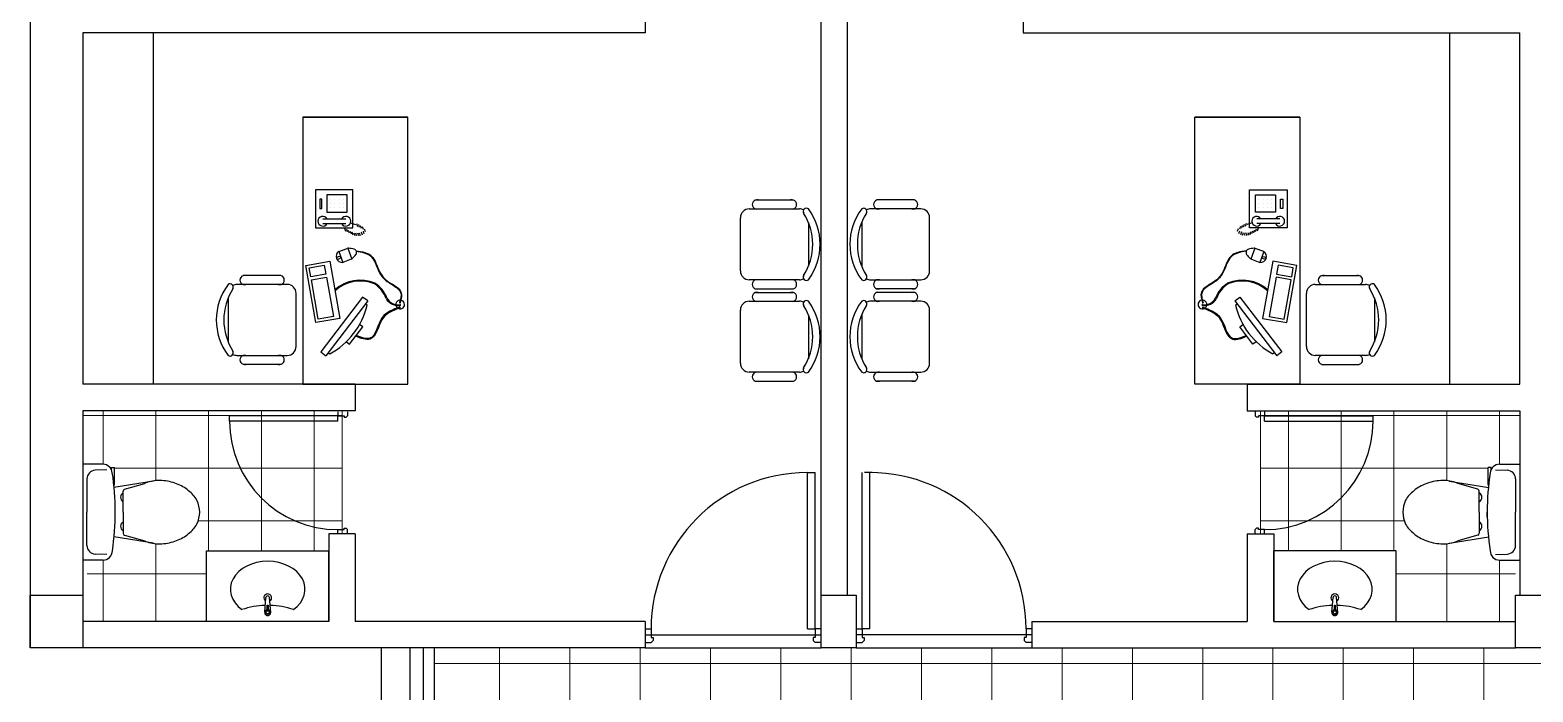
# Model space of a CAD drawing. Header units: millimetres. Extents: x 332.9 to 379.4, y 167.7 to 192.7.
# Drawn here: x 332.99 to 341.54, y 178.2 to 181.96 of the extents above; entities that cross this region are included whole.
import ezdxf

# ---------------------------------------------------------------- set-up
doc = ezdxf.new("R2010")
doc.units = ezdxf.units.MM
doc.layers.add('PAVIMENTAZIONE - flooring', color=250, linetype='Continuous', lineweight=5)

msp = doc.modelspace()

# ---------------------------------------------------------------- hatches: boundary and pattern name
at = {"layer": 'PAVIMENTAZIONE - flooring', "linetype": 'Continuous'}
h = msp.add_hatch(dxfattribs=at)
h.set_pattern_fill('_USER', color=251, scale=0.3, style=0, double=1, pattern_type=0)
h.set_pattern_definition([(180, (308.80333, 275.76974), (0, -0.3), []), (270, (308.80333, 275.76974), (0.3, 0), [])])
h.paths.add_polyline_path([(333.9367, 179.1522, -0.110468), (333.8894, 179.0978, -0.091357), (333.8213, 179.0589, -0.083251), (333.7374, 179.0399, -0.069464), (333.6681, 179.0471), (333.4654, 179.0785, -0.013532), (333.4555, 179.0003, -0.414361), (333.4026, 178.9474), (333.3124, 178.9474), (333.3124, 178.5974), (333.9913, 178.5974), (333.9913, 179.0005), (334.6874, 179.0005), (334.6874, 179.0974), (334.7624, 179.0974), (334.7624, 179.7974), (333.2874, 179.7974), (333.2874, 179.4924), (333.4026, 179.4924, -0.294145), (333.4508, 179.4614), (333.4508, 179.4737), (333.4672, 179.4737), (333.4672, 179.3777, 0.026908), (333.4646, 179.3724, -0.001904), (333.4657, 179.3614), (333.6608, 179.3916, -0.077173), (333.7374, 179.3999, -0.083251), (333.8213, 179.3809, -0.091357), (333.8894, 179.3421, -0.110468), (333.9367, 179.2877, -0.114706), (333.9524, 179.2199, -0.114706)])
h = msp.add_hatch(dxfattribs=at)
h.set_pattern_fill('_USER', color=251, scale=0.3, style=0, double=1, pattern_type=0)
h.set_pattern_definition([(7e-15, (365.94652, 275.76974), (0, -0.3), []), (270, (365.94652, 275.76974), (-0.3, 0), [])])
h.paths.add_polyline_path([(340.8132, 179.1522, 0.110468), (340.8604, 179.0978, 0.091357), (340.9286, 179.0589, 0.083251), (341.0125, 179.0399, 0.069464), (341.0817, 179.0471), (341.2845, 179.0785, 0.013532), (341.2943, 179.0003, 0.414361), (341.3472, 178.9474), (341.4374, 178.9474), (341.4374, 178.5974), (340.7585, 178.5974), (340.7585, 179.0005), (340.0624, 179.0005), (340.0624, 179.0974), (339.9874, 179.0974), (339.9874, 179.7974), (341.4624, 179.7974), (341.4624, 179.4924), (341.3472, 179.4924, 0.294145), (341.2991, 179.4614), (341.2991, 179.4737), (341.2827, 179.4737), (341.2827, 179.3777, -0.026908), (341.2853, 179.3724, 0.001904), (341.2841, 179.3614), (341.0891, 179.3916, 0.077173), (341.0125, 179.3999, 0.083251), (340.9286, 179.3809, 0.091357), (340.8604, 179.3421, 0.110468), (340.8132, 179.2877, 0.114706), (340.7974, 179.2199, 0.114706)])
h = msp.add_hatch(dxfattribs=at)
h.set_pattern_fill('_USER', color=251, scale=0.4, angle=90, style=0, double=1, pattern_type=0)
h.set_pattern_definition([(90, (125.25827, 11.9578), (-0.4, 0), []), (180, (125.25827, 11.9578), (0, -0.4), [])])
h.paths.add_polyline_path([(354.21, 178.4474), (335.2874, 178.4474), (335.2874, 176.4474), (336.1663, 176.4474, -0.403471), (336.9213, 177.1752), (336.9591, 177.1752), (336.9591, 176.4474), (354.21, 176.4474)])
h.paths.add_polyline_path([(336.9213, 177.1752, 0.403471), (336.1663, 176.4474), (336.9213, 176.4474)], flags=17)

# ---------------------------------------------------------------- linework, layer by layer
at = {"linetype": 'Continuous'}
for p, q in [((332.9874, 187.1349), (332.9874, 178.4474)), ((337.4874, 178.7474), (337.4874, 186.8349)), ((337.6374, 178.7474), (337.6374, 186.8349)), ((336.4874, 182.0974), (336.4874, 181.9474)), ((338.6374, 182.0974), (338.6374, 181.9474)), ((333.2874, 181.9474), (333.2874, 179.9474)), ((336.4874, 181.9474), (333.2874, 181.9474)), ((338.6374, 181.9474), (341.4624, 181.9474)), ((341.4624, 179.9474), (341.4624, 181.9474)), ((334.8374, 179.9474), (333.2874, 179.9474)), ((334.8374, 179.9474), (334.8374, 179.7974)), ((339.9124, 179.9474), (339.9124, 179.7974)), ((339.9124, 179.9474), (341.4624, 179.9474)), ((334.8374, 179.7974), (333.2874, 179.7974)), ((333.2874, 179.7974), (333.2874, 178.5974)), ((334.1221, 179.7375), (334.1221, 179.7683)), ((334.7391, 179.7683), (334.1221, 179.7683)), ((334.7391, 179.7375), (334.1221, 179.7375)), ((334.7391, 179.7915), (334.7391, 179.7683)), ((334.7391, 179.7375), (334.7391, 179.7683)), ((334.7391, 179.7683), (334.7738, 179.7683)), ((334.7738, 179.7683), (334.7738, 179.7606)), ((334.7738, 179.7606), (334.7853, 179.7606)), ((334.793, 179.7683), (334.7853, 179.7606)), ((334.793, 179.7915), (334.793, 179.7683)), ((339.9124, 179.7974), (341.4624, 179.7974)), ((339.9568, 179.7915), (339.9568, 179.7683)), ((339.9568, 179.7683), (339.9645, 179.7606)), ((339.9761, 179.7606), (339.9645, 179.7606)), ((339.9761, 179.7683), (339.9761, 179.7606)), ((340.0108, 179.7683), (339.9761, 179.7683)), ((340.0108, 179.7915), (340.0108, 179.7683)), ((340.0108, 179.7375), (340.0108, 179.7683)), ((340.0108, 179.7683), (340.6277, 179.7683)), ((340.0108, 179.7375), (340.6277, 179.7375)), ((340.6277, 179.7375), (340.6277, 179.7683)), ((341.4624, 179.7974), (341.4624, 178.7474)), ((333.4026, 179.4924), (333.2874, 179.4924)), ((333.2874, 179.4924), (333.2874, 178.9474)), ((333.4508, 179.4737), (333.4672, 179.4737)), ((333.4508, 179.4614), (333.4508, 179.4737)), ((333.4672, 179.3777), (333.4672, 179.4737)), ((341.2991, 179.4737), (341.2827, 179.4737)), ((341.2827, 179.3777), (341.2827, 179.4737)), ((341.2991, 179.4614), (341.2991, 179.4737)), ((341.3472, 179.4924), (341.4624, 179.4924)), ((341.4624, 179.4924), (341.4624, 178.9474)), ((333.3111, 179.4088), (333.3111, 179.2199)), ((333.4246, 179.4614), (333.3583, 179.4583)), ((333.6893, 179.396), (333.4638, 179.3611)), ((333.5256, 179.3511), (333.64, 179.3838)), ((337.4096, 179.4452), (337.4541, 179.4452)), ((337.4096, 178.5563), (337.4096, 179.4452)), ((337.4541, 178.5563), (337.4541, 179.4452)), ((337.7208, 178.5563), (337.7208, 179.4452)), ((337.7791, 179.4452), (337.7347, 179.4452)), ((337.7652, 178.5563), (337.7652, 179.4452)), ((341.0605, 179.396), (341.2861, 179.3611)), ((341.2242, 179.3511), (341.1098, 179.3838)), ((341.3253, 179.4614), (341.3916, 179.4583)), ((341.4387, 179.4088), (341.4387, 179.2199)), ((333.5174, 179.2199), (333.5174, 179.3386)), ((341.2324, 179.2199), (341.2324, 179.3386)), ((333.3111, 179.031), (333.3111, 179.2199)), ((333.4724, 179.1925), (333.4724, 179.2199)), ((333.5174, 179.2199), (333.5174, 179.1013)), ((341.2324, 179.2199), (341.2324, 179.1013)), ((341.2774, 179.1925), (341.2774, 179.2199)), ((341.4387, 179.031), (341.4387, 179.2199)), ((334.7738, 179.1283), (334.7853, 179.1283)), ((334.7738, 179.1206), (334.7738, 179.1283)), ((334.793, 179.1206), (334.7853, 179.1283)), ((339.9568, 179.1206), (339.9645, 179.1283)), ((339.9761, 179.1283), (339.9645, 179.1283)), ((339.9761, 179.1206), (339.9761, 179.1283)), ((333.6893, 179.0438), (333.4635, 179.0788)), ((333.5256, 179.0888), (333.64, 179.057)), ((334.6874, 179.0974), (334.6874, 178.5974)), ((334.8374, 179.0974), (334.6874, 179.0974)), ((334.7391, 179.1206), (334.7738, 179.1206)), ((334.7391, 179.0974), (334.7391, 179.1206)), ((334.793, 179.0974), (334.793, 179.1206)), ((334.8374, 179.0974), (334.8374, 178.5974)), ((339.9124, 179.0974), (340.0624, 179.0974)), ((339.9124, 179.0974), (339.9124, 178.5974)), ((339.9568, 179.0974), (339.9568, 179.1206)), ((340.0108, 179.1206), (339.9761, 179.1206)), ((340.0108, 179.0974), (340.0108, 179.1206)), ((340.0624, 179.0974), (340.0624, 178.5974)), ((341.0605, 179.0438), (341.2864, 179.0788)), ((341.2242, 179.0888), (341.1098, 179.057)), ((333.4246, 178.9784), (333.3583, 178.9816)), ((333.9913, 179.0005), (334.6874, 179.0005)), ((333.9913, 178.5974), (333.9913, 179.0005)), ((334.6874, 178.5974), (334.6874, 179.0005)), ((340.7585, 179.0005), (340.0624, 179.0005)), ((340.0624, 178.5974), (340.0624, 179.0005)), ((340.7585, 178.5974), (340.7585, 179.0005)), ((341.3253, 178.9784), (341.3916, 178.9816)), ((333.4026, 178.9474), (333.2874, 178.9474)), ((341.3472, 178.9474), (341.4624, 178.9474)), ((334.3225, 178.6505), (334.3292, 178.7338)), ((334.3564, 178.6498), (334.3496, 178.7338)), ((340.3935, 178.6505), (340.4003, 178.7338)), ((340.4275, 178.6498), (340.4207, 178.7338)), ((334.6874, 178.5974), (333.2874, 178.5974)), ((336.4874, 178.5974), (334.8374, 178.5974)), ((336.4874, 178.5974), (336.4874, 178.4474)), ((336.4874, 178.5563), (336.5208, 178.5563)), ((336.5208, 178.5563), (336.5208, 178.5063)), ((337.4096, 178.5563), (337.4541, 178.5563)), ((337.4541, 178.5563), (337.4541, 178.5063)), ((337.4874, 178.5563), (337.4541, 178.5563)), ((337.6874, 178.5563), (337.7208, 178.5563)), ((337.7652, 178.5563), (337.7208, 178.5563)), ((337.7208, 178.5563), (337.7208, 178.5063)), ((338.6541, 178.5563), (338.6541, 178.5063)), ((338.6874, 178.5563), (338.6541, 178.5563)), ((338.6874, 178.5974), (339.9124, 178.5974)), ((338.6874, 178.5974), (338.6874, 178.4474)), ((340.0624, 178.5974), (341.4374, 178.5974)), ((336.4874, 178.4474), (332.9874, 178.4474)), ((334.9874, 176.4474), (334.9874, 178.4474)), ((335.1499, 176.4474), (335.1499, 178.4474)), ((335.2249, 176.4474), (335.2249, 178.4474)), ((335.2874, 176.4474), (335.2874, 178.4474)), ((336.4874, 178.5224), (337.4874, 178.5224)), ((336.4874, 178.4785), (336.5208, 178.4785)), ((336.4874, 178.4474), (337.4874, 178.4474)), ((336.5208, 178.5063), (336.5319, 178.5063)), ((336.5208, 178.4785), (336.5319, 178.4897)), ((336.5319, 178.5063), (336.5319, 178.4897)), ((337.443, 178.5063), (337.443, 178.4897)), ((337.4541, 178.5063), (337.443, 178.5063)), ((337.4541, 178.4785), (337.443, 178.4897)), ((337.4874, 178.4785), (337.4541, 178.4785)), ((338.6874, 178.5224), (337.6874, 178.5224)), ((337.6874, 178.4785), (337.7208, 178.4785)), ((337.6874, 178.4474), (338.6874, 178.4474)), ((337.7208, 178.5063), (337.7319, 178.5063)), ((337.7208, 178.4785), (337.7319, 178.4897)), ((337.7319, 178.5063), (337.7319, 178.4897)), ((338.643, 178.5063), (338.643, 178.4897)), ((338.6541, 178.5063), (338.643, 178.5063)), ((338.6541, 178.4785), (338.643, 178.4897)), ((338.6874, 178.4785), (338.6541, 178.4785)), ((338.6874, 178.4474), (341.4374, 178.4474))]:
    msp.add_line(p, q, dxfattribs=at)
at = {"linetype": 'Continuous', "ltscale": 0.8}
for p, q in [((333.6874, 181.9474), (333.6874, 179.9474)), ((341.0624, 181.9474), (341.0624, 179.9474)), ((334.5388, 181.4673), (335.1361, 181.4673)), ((335.1361, 181.4673), (334.5388, 181.4673)), ((334.5388, 181.4673), (334.5388, 179.9474)), ((335.1361, 179.9474), (335.1361, 181.4673)), ((340.2111, 181.4673), (339.6138, 181.4673)), ((339.6138, 181.4673), (340.2111, 181.4673)), ((339.6138, 179.9474), (339.6138, 181.4673)), ((340.2111, 181.4673), (340.2111, 179.9474)), ((334.8245, 181.0535), (334.6116, 181.0535)), ((334.6116, 181.0535), (334.6116, 180.8379)), ((334.7915, 181.0256), (334.6766, 181.0256)), ((334.6766, 181.0256), (334.6766, 180.9271)), ((334.7915, 180.9271), (334.7915, 181.0256)), ((334.8245, 180.8379), (334.8245, 181.0535)), ((339.9254, 180.8379), (339.9254, 181.0535)), ((339.9254, 181.0535), (340.1383, 181.0535)), ((339.9583, 180.9271), (339.9583, 181.0256)), ((339.9583, 181.0256), (340.0732, 181.0256)), ((340.0732, 181.0256), (340.0732, 180.9271)), ((340.1383, 181.0535), (340.1383, 180.8379)), ((334.6479, 181.001), (334.6356, 181.001)), ((334.6356, 181.001), (334.6356, 180.9476)), ((334.6356, 180.9476), (334.6479, 180.9476)), ((334.6479, 180.9476), (334.6479, 181.001)), ((334.6766, 180.9271), (334.7915, 180.9271)), ((334.6971, 181.001), (334.6971, 181.001)), ((334.6971, 180.9764), (334.6971, 180.9764)), ((334.6971, 180.9518), (334.6971, 180.9518)), ((334.7218, 181.001), (334.7218, 181.001)), ((334.7218, 180.9764), (334.7218, 180.9764)), ((334.7218, 180.9518), (334.7218, 180.9518)), ((334.7464, 181.001), (334.7464, 181.001)), ((334.7464, 180.9764), (334.7464, 180.9764)), ((334.7464, 180.9518), (334.7464, 180.9518)), ((334.771, 181.001), (334.771, 181.001)), ((334.771, 180.9764), (334.771, 180.9764)), ((334.771, 180.9518), (334.771, 180.9518)), ((337.0791, 180.9457), (337.3649, 180.9457)), ((337.1148, 180.9961), (337.3291, 180.9961)), ((338.0549, 180.9457), (337.769, 180.9457)), ((338.0191, 180.9961), (337.8048, 180.9961)), ((340.0732, 180.9271), (339.9583, 180.9271)), ((339.9788, 181.001), (339.9788, 181.001)), ((339.9788, 180.9764), (339.9788, 180.9764)), ((339.9788, 180.9518), (339.9788, 180.9518)), ((340.0035, 181.001), (340.0035, 181.001)), ((340.0035, 180.9764), (340.0035, 180.9764)), ((340.0035, 180.9518), (340.0035, 180.9518)), ((340.0281, 181.001), (340.0281, 181.001)), ((340.0281, 180.9764), (340.0281, 180.9764)), ((340.0281, 180.9518), (340.0281, 180.9518)), ((340.0527, 181.001), (340.0527, 181.001)), ((340.0527, 180.9764), (340.0527, 180.9764)), ((340.0527, 180.9518), (340.0527, 180.9518)), ((340.102, 180.9476), (340.102, 181.001)), ((340.102, 181.001), (340.1143, 181.001)), ((340.1143, 180.9476), (340.102, 180.9476)), ((340.1143, 181.001), (340.1143, 180.9476)), ((334.6116, 180.8379), (334.8245, 180.8379)), ((334.6527, 180.8883), (334.784, 180.8883)), ((334.6527, 180.8621), (334.784, 180.8621)), ((334.7766, 180.8354), (334.7818, 180.8196)), ((334.8097, 180.8659), (334.8396, 180.8564)), ((334.8449, 180.8617), (334.8501, 180.8459)), ((334.8554, 180.8564), (334.8606, 180.8406)), ((334.8659, 180.8511), (334.8711, 180.8354)), ((334.8764, 180.8459), (334.8816, 180.8301)), ((337.0286, 180.5926), (337.0286, 180.8952)), ((337.4153, 180.869), (337.4153, 180.6188)), ((337.7186, 180.869), (337.7186, 180.6188)), ((338.1053, 180.5926), (338.1053, 180.8952)), ((339.8735, 180.8459), (339.8682, 180.8301)), ((339.884, 180.8511), (339.8787, 180.8354)), ((339.8945, 180.8564), (339.8892, 180.8406)), ((339.905, 180.8617), (339.8997, 180.8459)), ((339.9401, 180.8659), (339.9102, 180.8564)), ((340.1383, 180.8379), (339.9254, 180.8379)), ((340.0972, 180.8883), (339.9658, 180.8883)), ((340.0972, 180.8621), (339.9658, 180.8621)), ((339.9733, 180.8354), (339.968, 180.8196)), ((334.7871, 180.8301), (334.7923, 180.8144)), ((334.7976, 180.8249), (334.8028, 180.8091)), ((334.8081, 180.8196), (334.8133, 180.8039)), ((334.8186, 180.8144), (334.8239, 180.7986)), ((334.8291, 180.8091), (334.8344, 180.7934)), ((334.8396, 180.8091), (334.8449, 180.7934)), ((334.8501, 180.8091), (334.8554, 180.7934)), ((334.8606, 180.8091), (334.8659, 180.7934)), ((334.8711, 180.8144), (334.8764, 180.7986)), ((334.8816, 180.8196), (334.8869, 180.8039)), ((334.8891, 180.832), (334.8944, 180.8162)), ((339.8607, 180.832), (339.8555, 180.8162)), ((339.8682, 180.8196), (339.8629, 180.8039)), ((339.8787, 180.8144), (339.8735, 180.7986)), ((339.8892, 180.8091), (339.884, 180.7934)), ((339.8997, 180.8091), (339.8945, 180.7934)), ((339.9102, 180.8091), (339.905, 180.7934)), ((339.9207, 180.8091), (339.9155, 180.7934)), ((339.9312, 180.8144), (339.926, 180.7986)), ((339.9418, 180.8196), (339.9365, 180.8039)), ((339.9523, 180.8249), (339.947, 180.8091)), ((339.9628, 180.8301), (339.9575, 180.8144)), ((334.7436, 180.7024), (334.7921, 180.7201)), ((334.7436, 180.7024), (334.7659, 180.6414)), ((334.7953, 180.7213), (334.8176, 180.6603)), ((339.9545, 180.7213), (339.9322, 180.6603)), ((340.0063, 180.7024), (339.9577, 180.7201)), ((340.0063, 180.7024), (339.9839, 180.6414)), ((334.5558, 180.6238), (334.6927, 180.6479)), ((334.6131, 180.2986), (334.5558, 180.6238)), ((334.5759, 180.6097), (334.6615, 180.6248)), ((334.585, 180.5583), (334.5759, 180.6097)), ((334.6615, 180.6248), (334.6706, 180.5734)), ((334.6927, 180.6479), (334.7501, 180.3227)), ((334.8144, 180.6591), (334.7659, 180.6414)), ((339.9354, 180.6591), (339.9839, 180.6414)), ((340.0571, 180.6479), (339.9998, 180.3227)), ((340.1941, 180.6238), (340.0571, 180.6479)), ((340.0883, 180.6248), (340.0793, 180.5734)), ((340.1739, 180.6097), (340.0883, 180.6248)), ((340.1367, 180.2986), (340.1941, 180.6238)), ((340.1649, 180.5583), (340.1739, 180.6097)), ((334.4506, 180.5155), (334.1647, 180.5155)), ((334.4148, 180.5659), (334.2005, 180.5659)), ((334.6706, 180.5734), (334.585, 180.5583)), ((334.588, 180.5412), (334.6736, 180.5563)), ((334.6272, 180.3187), (334.588, 180.5412)), ((334.6736, 180.5563), (334.7128, 180.3338)), ((337.3649, 180.5422), (337.0791, 180.5422)), ((337.1148, 180.491), (337.3291, 180.491)), ((337.769, 180.5422), (338.0549, 180.5422)), ((338.0191, 180.491), (337.8048, 180.491)), ((340.0763, 180.5563), (340.037, 180.3338)), ((340.1619, 180.5412), (340.0763, 180.5563)), ((340.0793, 180.5734), (340.1649, 180.5583)), ((340.1226, 180.3187), (340.1619, 180.5412)), ((340.2993, 180.5155), (340.5851, 180.5155)), ((340.335, 180.5659), (340.5494, 180.5659)), ((334.1143, 180.4388), (334.1143, 180.1886)), ((334.501, 180.1624), (334.501, 180.465)), ((334.8793, 180.4438), (334.6411, 180.1328)), ((334.9085, 180.4215), (334.6703, 180.1104)), ((334.9085, 180.4215), (334.8793, 180.4438)), ((337.0791, 180.4201), (337.3649, 180.4201)), ((337.1148, 180.4705), (337.3291, 180.4705)), ((338.0549, 180.4201), (337.769, 180.4201)), ((338.0191, 180.4705), (337.8048, 180.4705)), ((339.8414, 180.4215), (339.8706, 180.4438)), ((339.8414, 180.4215), (340.0795, 180.1104)), ((339.8706, 180.4438), (340.1087, 180.1328)), ((340.2489, 180.1624), (340.2489, 180.465)), ((340.6355, 180.4388), (340.6355, 180.1886)), ((334.7501, 180.3227), (334.6131, 180.2986)), ((334.7128, 180.3338), (334.6272, 180.3187)), ((334.9048, 180.398), (334.8958, 180.4049)), ((337.0286, 180.067), (337.0286, 180.3697)), ((337.4153, 180.3434), (337.4153, 180.0933)), ((337.7186, 180.3434), (337.7186, 180.0933)), ((338.1053, 180.067), (338.1053, 180.3697)), ((339.845, 180.398), (339.8541, 180.4049)), ((339.9998, 180.3227), (340.1367, 180.2986)), ((340.037, 180.3338), (340.1226, 180.3187)), ((334.8051, 180.1761), (334.8802, 180.2742)), ((334.8802, 180.2742), (334.8622, 180.2881)), ((339.8696, 180.2742), (339.8877, 180.2881)), ((339.9448, 180.1761), (339.8696, 180.2742)), ((334.6538, 180.1494), (334.6538, 180.1494)), ((334.787, 180.1899), (334.8051, 180.1761)), ((339.9629, 180.1899), (339.9448, 180.1761)), ((340.0961, 180.1494), (340.0961, 180.1494)), ((334.1647, 180.112), (334.4506, 180.112)), ((334.6411, 180.1328), (334.6703, 180.1104)), ((334.683, 180.127), (334.692, 180.1201)), ((340.0668, 180.127), (340.0578, 180.1201)), ((340.1087, 180.1328), (340.0795, 180.1104)), ((340.5851, 180.112), (340.2993, 180.112)), ((334.4148, 180.0608), (334.2005, 180.0608)), ((337.3649, 180.0166), (337.0791, 180.0166)), ((337.769, 180.0166), (338.0549, 180.0166)), ((340.335, 180.0608), (340.5494, 180.0608)), ((334.5388, 179.9474), (335.1361, 179.9474)), ((337.1148, 179.9655), (337.3291, 179.9655)), ((338.0191, 179.9655), (337.8048, 179.9655)), ((340.2111, 179.9474), (339.6138, 179.9474))]:
    msp.add_line(p, q, dxfattribs=at)
at = {"linetype": 'Continuous'}
for points in [[(333.2874, 178.4474), (332.9874, 178.4474), (332.9874, 178.7474), (333.2874, 178.7474)], [(337.6874, 178.4474), (337.4874, 178.4474), (337.4874, 178.7474), (337.6874, 178.7474)], [(341.6374, 178.4474), (341.4374, 178.4474), (341.4374, 178.7474), (341.6374, 178.7474)]]:
    msp.add_lwpolyline(points, close=True, dxfattribs=at)
for points in [[(334.3368, 178.6649), (334.3368, 178.6902), (334.342, 178.6902), (334.342, 178.6649)], [(340.4079, 178.6649), (340.4079, 178.6902), (340.413, 178.6902), (340.413, 178.6649)]]:
    msp.add_lwpolyline(points, dxfattribs=at)
for centre, radius in [((334.3394, 178.6498), 0.0153), ((334.3394, 178.6498), 0.00893), ((340.4105, 178.6498), 0.0153), ((340.4105, 178.6498), 0.00893)]:
    msp.add_circle(centre, radius, dxfattribs=at)
at = {"linetype": 'Continuous', "ltscale": 0.8}
for centre, radius, start, end in [((337.0791, 180.8952), 0.0504, 90, 180), ((337.1221, 180.9709), 0.0263, 73.7398, 286.2602), ((337.3218, 180.9709), 0.0263, 253.7398, 106.2602), ((337.3649, 180.8952), 0.0504, 62.41556, 90), ((337.4043, 180.9309), 0.0184, 53.30994, 212.02741), ((337.1097, 180.7439), 0.3302, 327.57575, 32.42425), ((337.1463, 180.7439), 0.3362, 323.1301, 36.8699), ((337.9876, 180.7439), 0.3362, 143.1301, 216.8699), ((338.0242, 180.7439), 0.3302, 147.57575, 212.42425), ((337.7296, 180.9309), 0.0184, 327.97259, 126.69006), ((337.769, 180.8952), 0.0504, 90, 117.58444), ((337.8121, 180.9709), 0.0263, 73.7398, 286.2602), ((338.0118, 180.9709), 0.0263, 253.7398, 106.2602), ((338.0549, 180.8952), 0.0504, 0, 90), ((334.6527, 180.8752), 0.0275, 28.49146, 331.50854), ((334.784, 180.8752), 0.0275, 208.49146, 151.50854), ((339.9658, 180.8752), 0.0275, 28.49146, 331.50854), ((340.0972, 180.8752), 0.0275, 208.49146, 151.50854), ((334.7615, 180.6744), 0.0333, 122.61353, 277.55641), ((334.799, 180.7014), 0.02, 89.69015, 110.08497), ((334.7985, 180.6091), 0.1123, 73.39255, 89.69015), ((334.8076, 180.6779), 0.02, 290.08497, 310.47979), ((334.7477, 180.7481), 0.1123, 310.47979, 326.77738), ((334.8249, 180.6975), 0.02, 326.77738, 73.39255), ((339.925, 180.6975), 0.02, 106.60745, 213.22262), ((340.0022, 180.7481), 0.1123, 213.22262, 229.52021), ((339.9514, 180.6091), 0.1123, 90.30985, 106.60745), ((339.9423, 180.6779), 0.02, 229.52021, 249.91503), ((339.9509, 180.7014), 0.02, 69.91503, 90.30985), ((339.9883, 180.6744), 0.0333, 262.44359, 57.38647), ((337.0791, 180.5926), 0.0504, 180, 270), ((338.0549, 180.5926), 0.0504, 270, 0), ((334.3833, 180.3137), 0.3362, 143.1301, 216.8699), ((334.4199, 180.3137), 0.3302, 147.57575, 212.42425), ((334.1253, 180.5007), 0.0184, 327.97259, 126.69006), ((334.1647, 180.465), 0.0504, 90, 117.58444), ((334.2078, 180.5407), 0.0263, 73.7398, 286.2602), ((334.4075, 180.5407), 0.0263, 253.7398, 106.2602), ((334.4506, 180.465), 0.0504, 0, 90), ((334.8655, 180.321), 0.2186, 67.47873, 131.23295), ((334.8655, 180.321), 0.2136, 67.47873, 132.04994), ((334.8605, 180.3812), 0.1621, 19.75551, 57.94104), ((334.8605, 180.3812), 0.1671, 19.75551, 57.94104), ((337.1221, 180.5162), 0.0263, 73.7398, 286.2602), ((337.3218, 180.5162), 0.0263, 253.7398, 106.2602), ((337.3649, 180.5926), 0.0504, 270, 297.58444), ((337.4043, 180.557), 0.0184, 147.97259, 306.69006), ((337.7296, 180.557), 0.0184, 233.30994, 32.02741), ((337.769, 180.5926), 0.0504, 242.41556, 270), ((337.8121, 180.5162), 0.0263, 73.7398, 286.2602), ((338.0118, 180.5162), 0.0263, 253.7398, 106.2602), ((339.8894, 180.3812), 0.1671, 122.05896, 160.24449), ((339.8894, 180.3812), 0.1621, 122.05896, 160.24449), ((339.8844, 180.321), 0.2186, 48.76705, 112.52127), ((339.8844, 180.321), 0.2136, 47.95006, 112.52127), ((340.2993, 180.465), 0.0504, 90, 180), ((340.3424, 180.5407), 0.0263, 73.7398, 286.2602), ((340.542, 180.5407), 0.0263, 253.7398, 106.2602), ((340.5851, 180.465), 0.0504, 62.41556, 90), ((340.6245, 180.5007), 0.0184, 53.30994, 212.02741), ((340.33, 180.3137), 0.3302, 327.57575, 32.42425), ((340.3665, 180.3137), 0.3362, 323.1301, 36.8699), ((335.0805, 180.4716), 0.0763, 208.345, 279.82978), ((335.0805, 180.4716), 0.0713, 208.345, 279.82978), ((335.0927, 180.4013), 0.025, 88.27569, 179.72938), ((335.0927, 180.4013), 0.025, 246.25042, 81.31481), ((335.0908, 180.4121), 0.0015, 163.0254, 343.0254), ((337.0791, 180.3697), 0.0504, 90, 180), ((337.1221, 180.4453), 0.0263, 73.7398, 286.2602), ((337.3218, 180.4453), 0.0263, 253.7398, 106.2602), ((337.3649, 180.3697), 0.0504, 62.41556, 90), ((337.4043, 180.4053), 0.0184, 53.30994, 212.02741), ((337.1463, 180.2183), 0.3362, 323.1301, 36.8699), ((337.9876, 180.2183), 0.3362, 143.1301, 216.8699), ((337.7296, 180.4053), 0.0184, 327.97259, 126.69006), ((337.769, 180.3697), 0.0504, 90, 117.58444), ((337.8121, 180.4453), 0.0263, 73.7398, 286.2602), ((338.0118, 180.4453), 0.0263, 253.7398, 106.2602), ((338.0549, 180.3697), 0.0504, 0, 90), ((339.6572, 180.4013), 0.025, 98.68519, 293.74958), ((339.6694, 180.4716), 0.0763, 260.17022, 331.655), ((339.6572, 180.4013), 0.025, 0.27062, 91.72431), ((339.6694, 180.4716), 0.0713, 260.17022, 331.655), ((339.6591, 180.4121), 0.0015, 196.9746, 16.9746), ((334.4886, 180.4963), 0.4277, 298.40387, 346.70812), ((335.0927, 180.4013), 0.025, 191.643, 231.47309), ((335.0898, 180.3837), 0.00256, 302.14678, 97.28012), ((335.0931, 180.3989), 0.0025, 279.82978, 99.82978), ((337.1097, 180.2183), 0.3302, 327.57575, 32.42425), ((338.0242, 180.2183), 0.3302, 147.57575, 212.42425), ((339.6568, 180.3989), 0.0025, 80.17022, 260.17022), ((339.66, 180.3837), 0.00256, 82.71988, 237.85322), ((339.6572, 180.4013), 0.025, 308.52691, 348.357), ((340.2613, 180.4963), 0.4277, 193.29188, 241.59613), ((334.4506, 180.1624), 0.0504, 270, 0), ((340.2993, 180.1624), 0.0504, 180, 270), ((334.1253, 180.1267), 0.0184, 233.30994, 32.02741), ((334.1647, 180.1624), 0.0504, 242.41556, 270), ((334.2078, 180.086), 0.0263, 73.7398, 286.2602), ((334.4075, 180.086), 0.0263, 253.7398, 106.2602), ((337.0791, 180.067), 0.0504, 180, 270), ((338.0549, 180.067), 0.0504, 270, 0), ((340.3424, 180.086), 0.0263, 73.7398, 286.2602), ((340.542, 180.086), 0.0263, 253.7398, 106.2602), ((340.5851, 180.1624), 0.0504, 270, 297.58444), ((340.6245, 180.1267), 0.0184, 147.97259, 306.69006), ((337.1221, 179.9907), 0.0263, 73.7398, 286.2602), ((337.3218, 179.9907), 0.0263, 253.7398, 106.2602), ((337.3649, 180.067), 0.0504, 270, 297.58444), ((337.4043, 180.0314), 0.0184, 147.97259, 306.69006), ((337.7296, 180.0314), 0.0184, 233.30994, 32.02741), ((337.769, 180.067), 0.0504, 242.41556, 270), ((337.8121, 179.9907), 0.0263, 73.7398, 286.2602), ((338.0118, 179.9907), 0.0263, 253.7398, 106.2602)]:
    msp.add_arc(centre, radius, start, end, dxfattribs=at)
at = {"linetype": 'Continuous'}
for centre, radius, start, end in [((334.7391, 179.7375), 0.6169, 180, 270), ((340.0108, 179.7375), 0.6169, 270, 0), ((333.4026, 179.4395), 0.0529, 4.94144, 90), ((341.3472, 179.4395), 0.0529, 90, 175.05856), ((333.3606, 179.4088), 0.0495, 92.72621, 180), ((332.0158, 179.2216), 1.4566, 351.26338, 8.78737), ((333.7196, 179.2163), 0.1854, 110.89066, 115.42602), ((333.7259, 179.149), 0.2512, 87.37046, 106.7395), ((333.7227, 179.1403), 0.26, 67.71633, 86.75226), ((333.7499, 179.1765), 0.2165, 49.87768, 70.75713), ((337.4096, 178.5563), 0.8889, 90, 180), ((337.7652, 178.5563), 0.8889, 0, 90), ((340.9999, 179.1765), 0.2165, 109.24287, 130.12232), ((341.0272, 179.1403), 0.26, 93.24774, 112.28367), ((341.024, 179.149), 0.2512, 73.2605, 92.62954), ((341.0302, 179.2163), 0.1854, 64.57398, 69.10934), ((342.734, 179.2216), 1.4566, 171.21263, 188.73662), ((341.3892, 179.4088), 0.0495, 360, 87.27379), ((333.5151, 179.3512), 0.0548, 151.11386, 162.32175), ((333.5298, 179.3047), 0.0271, 117.12692, 242.87308), ((333.531, 179.3386), 0.0136, 113.43984, 180), ((333.7915, 179.2093), 0.165, 28.3592, 53.57442), ((340.9584, 179.2093), 0.165, 126.42558, 151.6408), ((341.2188, 179.3386), 0.0136, 360, 66.56016), ((341.2201, 179.3047), 0.0271, 297.12692, 62.87308), ((341.2347, 179.3512), 0.0548, 17.67825, 28.88614), ((333.7989, 179.2199), 0.1536, 0, 26.17438), ((333.7989, 179.2199), 0.1536, 333.82562, 0), ((340.951, 179.2199), 0.1536, 153.82562, 180), ((340.951, 179.2199), 0.1536, 180, 206.17438), ((333.5298, 179.1397), 0.0271, 117.12692, 242.87308), ((333.7915, 179.2306), 0.165, 306.42558, 331.6408), ((340.9584, 179.2306), 0.165, 208.3592, 233.57442), ((341.2201, 179.1397), 0.0271, 297.12692, 62.87308), ((333.531, 179.1013), 0.0136, 180, 246.56016), ((333.7196, 179.2244), 0.1854, 244.57398, 249.10934), ((333.7285, 179.2916), 0.2519, 252.68576, 272.02932), ((333.7227, 179.2996), 0.26, 273.24774, 292.28367), ((333.7499, 179.2634), 0.2165, 289.24287, 310.12232), ((340.9999, 179.2634), 0.2165, 229.87768, 250.75713), ((341.0272, 179.2996), 0.26, 247.71633, 266.75226), ((341.0214, 179.2916), 0.2519, 267.97068, 287.31424), ((341.0302, 179.2244), 0.1854, 290.89066, 295.42602), ((341.2188, 179.1013), 0.0136, 293.43984, 360), ((333.3606, 179.031), 0.0495, 180, 267.27379), ((333.4026, 179.0003), 0.0529, 270, 0.02875), ((341.3472, 179.0003), 0.0529, 179.97125, 270), ((341.3892, 179.031), 0.0495, 272.72621, 360), ((334.3394, 178.7327), 0.0223, 302.03523, 237.99938), ((334.3394, 178.7338), 0.0102, 0.00505, 180.00505), ((340.4105, 178.7327), 0.0223, 302.03523, 237.99938), ((340.4105, 178.7338), 0.0102, 0.00505, 180.00505), ((334.3394, 178.2261), 0.4636, 91.70964, 108.47598), ((334.3394, 178.6485), 0.0171, 172.97527, 4.63273), ((334.3394, 178.2261), 0.4636, 71.53345, 88.30008), ((334.3581, 178.8436), 0.2192, 305.78181, 306.87494), ((340.4105, 178.2261), 0.4636, 91.70964, 108.47598), ((340.4105, 178.6485), 0.0171, 172.97527, 4.63273), ((340.4105, 178.2261), 0.4636, 71.53345, 88.30008), ((340.4292, 178.8436), 0.2192, 305.78181, 306.87494)]:
    msp.add_arc(centre, radius, start, end, dxfattribs=at)
at = {"linetype": 'Continuous', "ltscale": 0.8, "extrusion": (0, 0, -1)}
msp.add_ellipse((334.7425, 180.6674), major_axis=(0.0122, 0.0045), ratio=0.484801, start_param=3.141593, end_param=9.424778, dxfattribs=at)
at = {"linetype": 'Continuous', "ltscale": 0.8}
msp.add_ellipse((340.0073, 180.6674), major_axis=(-0.0122, 0.0045), ratio=0.484801, start_param=1.570796326796777, end_param=7.853981633976363, dxfattribs=at)
at = {"linetype": 'Continuous'}
for centre in [(334.3394, 178.781), (340.4105, 178.781)]:
    msp.add_ellipse(centre, major_axis=(-0.2125, 0), ratio=0.749975, start_param=2.333981, end_param=7.090848, dxfattribs=at)
at = {"linetype": 'Continuous', "ltscale": 0.8}
for points, knots in [([(334.8436, 180.7044), (334.8737, 180.6996), (334.9502, 180.6875), (334.9649, 180.5735), (335.0361, 180.5182), (335.1102, 180.4808), (335.0952, 180.4317), (335.0893, 180.4126)], [0, 0, 0, 0, 0.084345, 0.2142081, 0.2766794, 0.3619183, 0.4162577, 0.4162577, 0.4162577, 0.4162577]), ([(334.8441, 180.7073), (334.8762, 180.7022), (334.9089, 180.6971), (334.9517, 180.6559), (334.9608, 180.6214), (334.9866, 180.5652), (335.0041, 180.546), (335.0537, 180.5129), (335.0868, 180.4979), (335.1054, 180.4552), (335.0987, 180.4331), (335.0922, 180.4117)], [0, 0, 0, 0, 0.0898766, 0.0898766, 0.1845551, 0.1845551, 0.2700311, 0.2700311, 0.3555071, 0.3555071, 0.4162577, 0.4162577, 0.4162577, 0.4162577]), ([(339.9057, 180.7073), (339.8737, 180.7022), (339.8409, 180.6971), (339.7982, 180.6559), (339.789, 180.6214), (339.7632, 180.5652), (339.7457, 180.546), (339.6962, 180.5129), (339.6631, 180.4979), (339.6444, 180.4552), (339.6511, 180.4331), (339.6576, 180.4117)], [0, 0, 0, 0, 0.0898766, 0.0898766, 0.1845551, 0.1845551, 0.2700311, 0.2700311, 0.3555071, 0.3555071, 0.4162577, 0.4162577, 0.4162577, 0.4162577]), ([(339.9062, 180.7044), (339.8761, 180.6996), (339.7997, 180.6875), (339.7849, 180.5735), (339.7137, 180.5182), (339.6397, 180.4808), (339.6547, 180.4317), (339.6605, 180.4126)], [0, 0, 0, 0, 0.084345, 0.2142081, 0.2766794, 0.3619183, 0.4162577, 0.4162577, 0.4162577, 0.4162577]), ([(335.0912, 180.3815), (335.05, 180.3668), (335.0112, 180.3523), (334.9669, 180.2755), (334.9588, 180.2164), (334.8989, 180.197), (334.8696, 180.2093), (334.8397, 180.2213)], [0, 0, 0, 0, 0.1263052, 0.1263052, 0.2526104, 0.2526104, 0.3315435, 0.3315435, 0.3315435, 0.3315435]), ([(335.0895, 180.3863), (335.0521, 180.3729), (334.9702, 180.3435), (334.951, 180.1829), (334.8719, 180.2137), (334.8427, 180.2252)], [0, 0, 0, 0, 0.114804, 0.2513324, 0.3315435, 0.3315435, 0.3315435, 0.3315435]), ([(339.6587, 180.3815), (339.6998, 180.3668), (339.7387, 180.3523), (339.783, 180.2755), (339.7911, 180.2164), (339.851, 180.197), (339.8802, 180.2093), (339.9101, 180.2213)], [0, 0, 0, 0, 0.1263052, 0.1263052, 0.2526104, 0.2526104, 0.3315435, 0.3315435, 0.3315435, 0.3315435]), ([(339.6603, 180.3863), (339.6978, 180.3729), (339.7797, 180.3435), (339.7989, 180.1829), (339.8779, 180.2137), (339.9072, 180.2252)], [0, 0, 0, 0, 0.114804, 0.2513324, 0.3315435, 0.3315435, 0.3315435, 0.3315435])]:
    msp.add_open_spline(points, degree=3, knots=knots, dxfattribs=at)
at = {"layer": 'PAVIMENTAZIONE - flooring', "color": 251, "linetype": 'Continuous'}
for p, q in [((334.7624, 179.0974), (334.7624, 179.7974)), ((339.9874, 179.0974), (339.9874, 179.7974))]:
    msp.add_line(p, q, dxfattribs=at)

doc.saveas('drawing.dxf')
